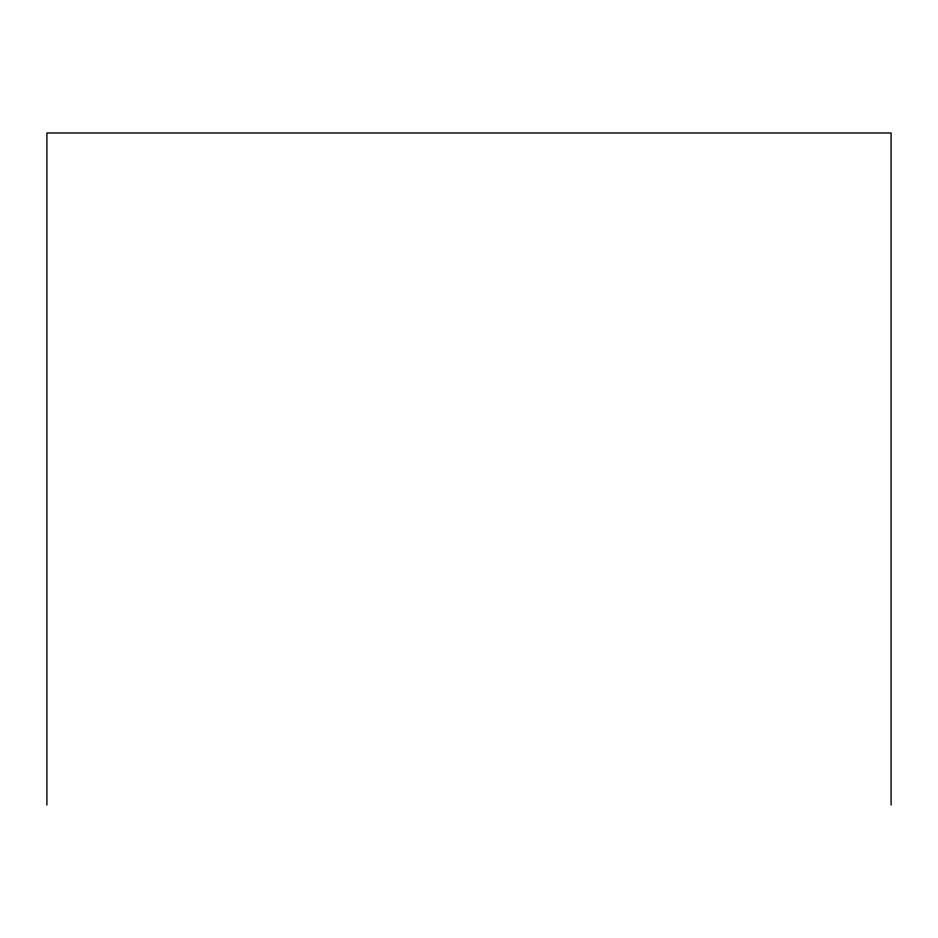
<?xml version="1.0" encoding="UTF-8"?>
<svg xmlns="http://www.w3.org/2000/svg" width="938" height="938" viewBox="0 0 938 938"><rect width="100%" height="100%" fill="white"/><g stroke="black" fill="none" stroke-linecap="round" stroke-linejoin="round"><path stroke-width="1.41" d="M891.1 805.015L891.1 132.985L46.9 132.985L46.9 805.015"/></g></svg>
